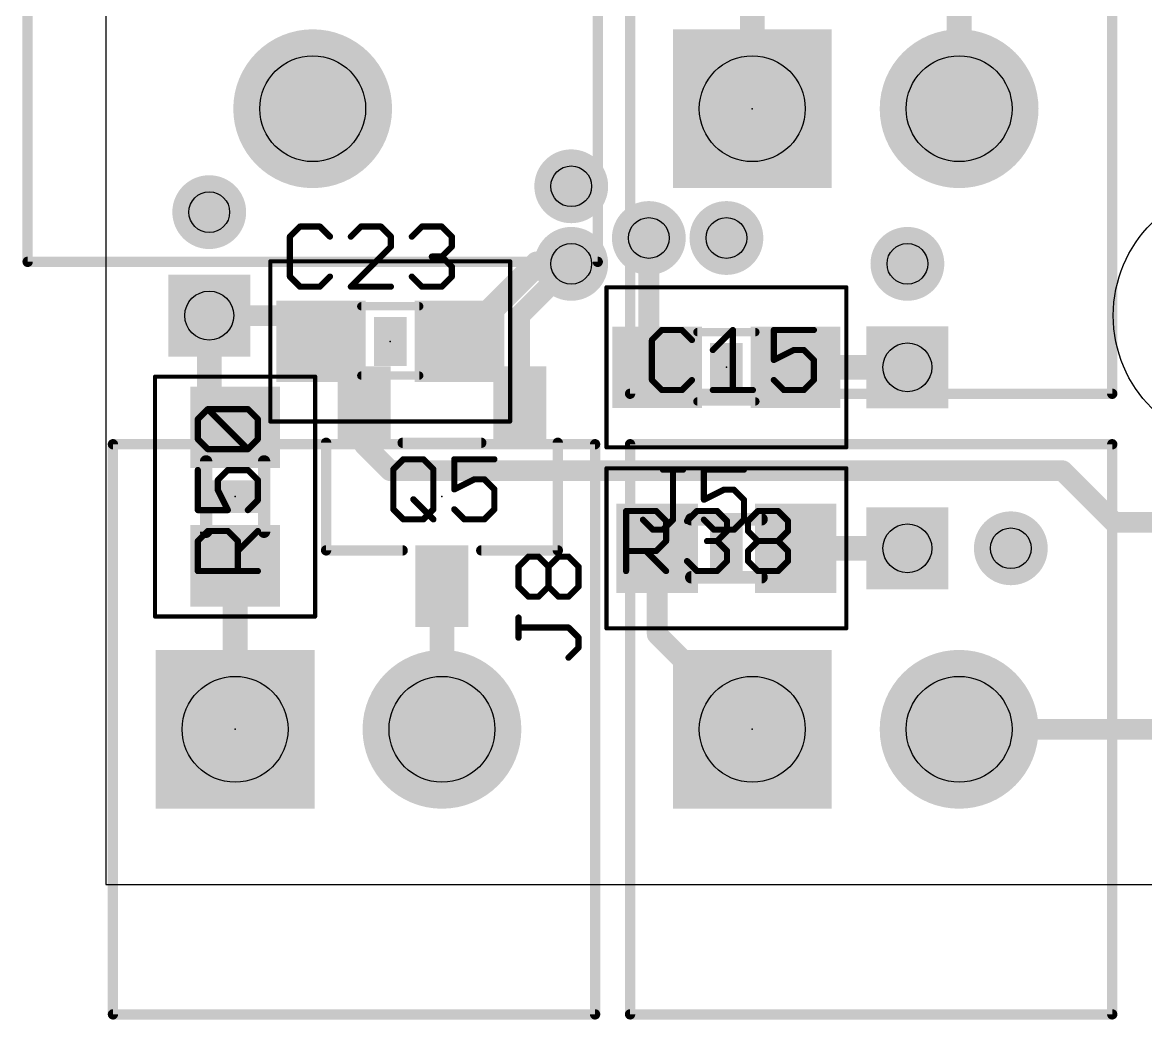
# Model space of a CAD drawing. Extents: x -0.04 to 2.7, y -0.07 to 2.5.
# Drawn here: x -0.04 to 0.503, y -0.065 to 0.417 of the extents above; entities that cross this region are included whole.
import ezdxf

# ---------------------------------------------------------------- set-up
doc = ezdxf.new("R2010")
doc.units = 0
for name, color, linetype in [('1', 22, 'CONTINUOUS'), ('16', 175, 'CONTINUOUS'), ('17', 82, 'CONTINUOUS'), ('18', 82, 'CONTINUOUS'), ('20', 7, 'CONTINUOUS'), ('21', 253, 'CONTINUOUS'), ('22', 253, 'CONTINUOUS'), ('23', 7, 'CONTINUOUS'), ('24', 7, 'CONTINUOUS'), ('25', 253, 'CONTINUOUS'), ('31', 253, 'CONTINUOUS'), ('32', 253, 'CONTINUOUS'), ('35', 253, 'CONTINUOUS'), ('36', 253, 'CONTINUOUS'), ('39', 22, 'CONTINUOUS'), ('40', 175, 'CONTINUOUS'), ('44', 253, 'CONTINUOUS'), ('51', 253, 'CONTINUOUS'), ('52', 253, 'CONTINUOUS')]:
    doc.layers.add(name, color=color, linetype=linetype)

# ---------------------------------------------------------------- blocks, each defined once
blk = doc.blocks.new('RECT')
blk.add_solid([(-0.5, -0.5), (0.5, -0.5), (-0.5, 0.5), (0.5, 0.5)])
blk = doc.blocks.new('ROUNDP')
at = {"const_width": 0.5}
blk.add_lwpolyline([(0, -0.25, 1), (0, 0.25, 1), (0, -0.25)], format="xyb", dxfattribs=at)
blk = doc.blocks.new('SQUAREP')
blk.add_solid([(-0.5, -0.5), (0.5, -0.5), (-0.5, 0.5), (0.5, 0.5)])
blk = doc.blocks.new('ROUNDV')
at = {"const_width": 0.5}
blk.add_lwpolyline([(0, -0.25, 1), (0, 0.25, 1), (0, -0.25)], format="xyb", dxfattribs=at)
blk = doc.blocks.new('SQUAREV')
blk.add_solid([(-0.5, -0.5), (0.5, -0.5), (-0.5, 0.5), (0.5, 0.5)])

msp = doc.modelspace()

# ---------------------------------------------------------------- linework, layer by layer
at = {"layer": '1'}
for points, const_width in [([(0.170965, 0.2625), (0.208465, 0.3)], 0.012), ([(0.208465, 0.3), (0.225, 0.3)], 0.012), ([(0.091535, 0.275), (0.05, 0.275)], 0.01), ([(0.104035, 0.2625), (0.091535, 0.275)], 0.012)]:
    msp.add_lwpolyline(points, dxfattribs=dict(at, const_width=const_width))
for points, const_width in [([(0.208465, 0.303, 1), (0.208465, 0.297)], 0.006), ([(0.210586, 0.297879, 1), (0.206343, 0.302121)], 0.006), ([(0.225, 0.297, 1), (0.225, 0.303)], 0.006), ([(0.05, 0.2775, 1), (0.05, 0.2725)], 0.005), ([(0.093657, 0.277121, 1), (0.089414, 0.272879)], 0.006), ([(0.091535, 0.2725, 1), (0.091535, 0.2775)], 0.005), ([(0.101914, 0.260379, 1), (0.106157, 0.264621)], 0.006), ([(0.168843, 0.264621, 1), (0.173086, 0.260379)], 0.006)]:
    msp.add_lwpolyline(points, format="xyb", dxfattribs=dict(at, const_width=const_width))
at = {"layer": '16'}
for points, const_width in [([(0.3125, 0.458465), (0.3125, 0.375)], 0.012), ([(0.4125, 0.375), (0.4125, 0.4375)], 0.012), ([(0.2625, 0.254035), (0.2625, 0.3125)], 0.01), ([(0.2, 0.275), (0.225, 0.3)], 0.01), ([(0.05, 0.233465), (0.05, 0.275)], 0.012), ([(0.2, 0.230906), (0.2, 0.275)], 0.01), ([(0.266535, 0.25), (0.2625, 0.254035)], 0.01), ([(0.3875, 0.25), (0.333465, 0.25)], 0.012), ([(0.124902, 0.230807), (0.125, 0.243406)], 0.012), ([(0.125, 0.243406), (0.125, 0.2125)], 0.01), ([(0.0625, 0.220965), (0.05, 0.233465)], 0.012), ([(0.200098, 0.230807), (0.2, 0.230906)], 0.01), ([(0.125, 0.2125), (0.1375, 0.2)], 0.01), ([(0.1375, 0.2), (0.4625, 0.2)], 0.01), ([(0.4625, 0.2), (0.4875, 0.175)], 0.01), ([(0.4875, 0.175), (0.6125, 0.175)], 0.01), ([(0.333465, 0.1625), (0.3875, 0.1625)], 0.012), ([(0.266535, 0.120965), (0.266535, 0.1625)], 0.01), ([(0.0625, 0.154035), (0.0625, 0.075)], 0.012), ([(0.1625, 0.144193), (0.1625, 0.075)], 0.012), ([(0.3125, 0.075), (0.266535, 0.120965)], 0.01), ([(0.5375, 0.075), (0.4125, 0.075)], 0.01)]:
    msp.add_lwpolyline(points, dxfattribs=dict(at, const_width=const_width))
for points, const_width in [([(0.3095, 0.375, 1), (0.3155, 0.375)], 0.006), ([(0.4095, 0.375, 1), (0.4155, 0.375)], 0.006), ([(0.265, 0.3125, 1), (0.26, 0.3125)], 0.005), ([(0.226768, 0.298232, 1), (0.223232, 0.301768)], 0.005), ([(0.053, 0.275, 1), (0.047, 0.275)], 0.006), ([(0.2025, 0.275, 1), (0.1975, 0.275)], 0.005), ([(0.198232, 0.276768, 1), (0.201768, 0.273232)], 0.005), ([(0.264268, 0.255803, 1), (0.260732, 0.252268)], 0.005), ([(0.26, 0.254035, 1), (0.265, 0.254035)], 0.005), ([(0.333465, 0.253, 1), (0.333465, 0.247)], 0.006), ([(0.3875, 0.247, 1), (0.3875, 0.253)], 0.006), ([(0.264768, 0.248232, 1), (0.268303, 0.251768)], 0.005), ([(0.128, 0.243382, 1), (0.122, 0.243429)], 0.006), ([(0.1275, 0.243406, 1), (0.1225, 0.243406)], 0.005), ([(0.052121, 0.235586, 1), (0.047879, 0.231343)], 0.006), ([(0.047, 0.233465, 1), (0.053, 0.233465)], 0.006), ([(0.121902, 0.230831, 1), (0.127901, 0.230784)], 0.006), ([(0.201768, 0.232673, 1), (0.198232, 0.229138)], 0.005), ([(0.198331, 0.229039, 1), (0.201866, 0.232575)], 0.005), ([(0.1975, 0.230906, 1), (0.2025, 0.230906)], 0.005), ([(0.060379, 0.218843, 1), (0.064621, 0.223086)], 0.006), ([(0.126768, 0.214268, 1), (0.123232, 0.210732)], 0.005), ([(0.1225, 0.2125, 1), (0.1275, 0.2125)], 0.005), ([(0.1375, 0.2025, 1), (0.1375, 0.1975)], 0.005), ([(0.135732, 0.198232, 1), (0.139268, 0.201768)], 0.005), ([(0.464268, 0.201768, 1), (0.460732, 0.198232)], 0.005), ([(0.4625, 0.1975, 1), (0.4625, 0.2025)], 0.005), ([(0.4875, 0.1775, 1), (0.4875, 0.1725)], 0.005), ([(0.485732, 0.173232, 1), (0.489268, 0.176768)], 0.005), ([(0.333465, 0.1655, 1), (0.333465, 0.1595)], 0.006), ([(0.3875, 0.1595, 1), (0.3875, 0.1655)], 0.006), ([(0.269035, 0.1625, 1), (0.264035, 0.1625)], 0.005), ([(0.0655, 0.154035, 1), (0.0595, 0.154035)], 0.006), ([(0.1655, 0.144193, 1), (0.1595, 0.144193)], 0.006), ([(0.268303, 0.122732, 1), (0.264768, 0.119197)], 0.005), ([(0.264035, 0.120965, 1), (0.269035, 0.120965)], 0.005), ([(0.0595, 0.075, 1), (0.0655, 0.075)], 0.006), ([(0.1595, 0.075, 1), (0.1655, 0.075)], 0.006), ([(0.310732, 0.073232, 1), (0.314268, 0.076768)], 0.005), ([(0.4125, 0.0775, 1), (0.4125, 0.0725)], 0.005)]:
    msp.add_lwpolyline(points, format="xyb", dxfattribs=dict(at, const_width=const_width))
at = {"layer": '20'}
for p, q in [((0, 2.5), (0, 0)), ((0, 0), (2.7, 0))]:
    msp.add_line(p, q, dxfattribs=at)
msp.add_circle((0.55, 0.275), 0.062992, dxfattribs=at)
at = {"layer": '21', "const_width": 0.005}
for points in [[(-0.037795, 0.300984), (-0.037795, 0.934055)], [(0.237795, 0.934055), (0.237795, 0.300984)], [(0.253445, 0.237205), (0.253445, 0.512795)], [(0.486516, 0.512795), (0.486516, 0.237205)], [(0.237795, 0.300984), (-0.037795, 0.300984)], [(0.486516, 0.237205), (0.253445, 0.237205)], [(0.003445, 0.212795), (0.236516, 0.212795)], [(0.003445, -0.062795), (0.003445, 0.212795)], [(0.236516, 0.212795), (0.236516, -0.062795)], [(0.253445, 0.212795), (0.486516, 0.212795)], [(0.253445, -0.062795), (0.253445, 0.212795)], [(0.486516, 0.212795), (0.486516, -0.062795)], [(0.236516, -0.062795), (0.003445, -0.062795)], [(0.486516, -0.062795), (0.253445, -0.062795)]]:
    msp.add_lwpolyline(points, dxfattribs=at)
at = {"layer": '21', "const_width": 0.0025}
for points in [[(-0.037795, 0.302234, 1), (-0.037795, 0.299734)], [(-0.039045, 0.300984, 1), (-0.036545, 0.300984)], [(0.236545, 0.300984, 1), (0.239045, 0.300984)], [(0.237795, 0.299734, 1), (0.237795, 0.302234)], [(0.253445, 0.238455, 1), (0.253445, 0.235955)], [(0.486516, 0.235955, 1), (0.486516, 0.238455)], [(0.252195, 0.237205, 1), (0.254695, 0.237205)], [(0.485266, 0.237205, 1), (0.487766, 0.237205)], [(0.003445, 0.214045, 1), (0.003445, 0.211545)], [(0.004695, 0.212795, 1), (0.002195, 0.212795)], [(0.237766, 0.212795, 1), (0.235266, 0.212795)], [(0.236516, 0.211545, 1), (0.236516, 0.214045)], [(0.253445, 0.214045, 1), (0.253445, 0.211545)], [(0.254695, 0.212795, 1), (0.252195, 0.212795)], [(0.487766, 0.212795, 1), (0.485266, 0.212795)], [(0.486516, 0.211545, 1), (0.486516, 0.214045)], [(0.003445, -0.061545, 1), (0.003445, -0.064045)], [(0.002195, -0.062795, 1), (0.004695, -0.062795)], [(0.235266, -0.062795, 1), (0.237766, -0.062795)], [(0.236516, -0.064045, 1), (0.236516, -0.061545)], [(0.253445, -0.061545, 1), (0.253445, -0.064045)], [(0.252195, -0.062795, 1), (0.254695, -0.062795)], [(0.485266, -0.062795, 1), (0.487766, -0.062795)], [(0.486516, -0.064045, 1), (0.486516, -0.061545)]]:
    msp.add_lwpolyline(points, format="xyb", dxfattribs=at)
at = {"layer": '22', "const_width": 0.005}
for points in [[(0.1065, 0.1615), (0.1065, 0.2135)], [(0.1815, 0.2135), (0.1435, 0.2135)], [(0.2185, 0.1615), (0.2185, 0.2135)], [(0.1435, 0.1615), (0.1065, 0.1615)], [(0.1815, 0.1615), (0.2185, 0.1615)]]:
    msp.add_lwpolyline(points, dxfattribs=at)
at = {"layer": '22', "const_width": 0.0025}
for points in [[(0.10775, 0.2135, 1), (0.10525, 0.2135)], [(0.1435, 0.21475, 1), (0.1435, 0.21225)], [(0.1815, 0.21225, 1), (0.1815, 0.21475)], [(0.21975, 0.2135, 1), (0.21725, 0.2135)], [(0.1065, 0.16275, 1), (0.1065, 0.16025)], [(0.1435, 0.16025, 1), (0.1435, 0.16275)], [(0.1815, 0.16275, 1), (0.1815, 0.16025)], [(0.2185, 0.16025, 1), (0.2185, 0.16275)], [(0.10525, 0.1615, 1), (0.10775, 0.1615)], [(0.21725, 0.1615, 1), (0.21975, 0.1615)]]:
    msp.add_lwpolyline(points, format="xyb", dxfattribs=at)
at = {"layer": '23'}
for p in [(0.3125, 0.375), (0.1375, 0.2625), (0.0625, 0.075), (0.3125, 0.075)]:
    msp.add_point(p, dxfattribs=at)
at = {"layer": '24'}
for p in [(0.3, 0.25), (0.0625, 0.1875), (0.1625, 0.1875), (0.3, 0.1625)]:
    msp.add_point(p, dxfattribs=at)
at = {"layer": '25', "const_width": 0.003}
for points in [[(0.093837, 0.318025), (0.089, 0.313187)], [(0.103512, 0.318025), (0.093837, 0.318025)], [(0.10835, 0.313187), (0.103512, 0.318025)], [(0.123303, 0.318025), (0.118465, 0.313187)], [(0.132977, 0.318025), (0.123303, 0.318025)], [(0.137815, 0.313187), (0.132977, 0.318025)], [(0.14793, 0.313187), (0.152768, 0.318025)], [(0.152768, 0.318025), (0.162443, 0.318025)], [(0.162443, 0.318025), (0.16728, 0.313187)], [(0.089, 0.313187), (0.089, 0.293837)], [(0.118465, 0.289), (0.137815, 0.30835)], [(0.137815, 0.30835), (0.137815, 0.313187)], [(0.16728, 0.30835), (0.162443, 0.303512)], [(0.16728, 0.313187), (0.16728, 0.30835)], [(0.162443, 0.303512), (0.157605, 0.303512)], [(0.162443, 0.303512), (0.16728, 0.298675)], [(0.16728, 0.298675), (0.16728, 0.293837)], [(0.089, 0.293837), (0.093837, 0.289)], [(0.103512, 0.289), (0.10835, 0.293837)], [(0.152768, 0.289), (0.14793, 0.293837)], [(0.16728, 0.293837), (0.162443, 0.289)], [(0.093837, 0.289), (0.103512, 0.289)], [(0.137815, 0.289), (0.118465, 0.289)], [(0.162443, 0.289), (0.152768, 0.289)], [(0.268837, 0.268025), (0.264, 0.263187)], [(0.278512, 0.268025), (0.268837, 0.268025)], [(0.28335, 0.263187), (0.278512, 0.268025)], [(0.293465, 0.25835), (0.30314, 0.268025)], [(0.30314, 0.268025), (0.30314, 0.239)], [(0.34228, 0.268025), (0.32293, 0.268025)], [(0.32293, 0.268025), (0.32293, 0.253512)], [(0.264, 0.263187), (0.264, 0.243837)], [(0.32293, 0.253512), (0.332605, 0.25835)], [(0.332605, 0.25835), (0.337443, 0.25835)], [(0.337443, 0.25835), (0.34228, 0.253512)], [(0.34228, 0.253512), (0.34228, 0.243837)], [(0.264, 0.243837), (0.268837, 0.239)], [(0.278512, 0.239), (0.28335, 0.243837)], [(0.327768, 0.239), (0.32293, 0.243837)], [(0.34228, 0.243837), (0.337443, 0.239)], [(0.268837, 0.239), (0.278512, 0.239)], [(0.293465, 0.239), (0.312815, 0.239)], [(0.337443, 0.239), (0.327768, 0.239)], [(0.044475, 0.224943), (0.049313, 0.22978)], [(0.049313, 0.22978), (0.068663, 0.22978)], [(0.068663, 0.21043), (0.049313, 0.22978)], [(0.068663, 0.22978), (0.0735, 0.224943)], [(0.044475, 0.215268), (0.044475, 0.224943)], [(0.0735, 0.224943), (0.0735, 0.215268)], [(0.049313, 0.21043), (0.044475, 0.215268)], [(0.068663, 0.21043), (0.049313, 0.21043)], [(0.0735, 0.215268), (0.068663, 0.21043)], [(0.139, 0.200687), (0.143837, 0.205525)], [(0.143837, 0.205525), (0.153512, 0.205525)], [(0.153512, 0.205525), (0.15835, 0.200687)], [(0.187815, 0.205525), (0.168465, 0.205525)], [(0.168465, 0.205525), (0.168465, 0.191012)], [(0.044475, 0.200315), (0.044475, 0.180965)], [(0.05415, 0.195477), (0.058988, 0.200315)], [(0.058988, 0.200315), (0.068663, 0.200315)], [(0.068663, 0.200315), (0.0735, 0.195477)], [(0.139, 0.181337), (0.139, 0.200687)], [(0.15835, 0.200687), (0.15835, 0.181337)], [(0.269344, 0.200505), (0.279019, 0.200505)], [(0.274182, 0.176318), (0.274182, 0.200505)], [(0.308484, 0.200505), (0.289134, 0.200505)], [(0.289134, 0.200505), (0.289134, 0.185993)], [(0.05415, 0.19064), (0.05415, 0.195477)], [(0.0735, 0.195477), (0.0735, 0.185803)], [(0.168465, 0.191012), (0.17814, 0.19585)], [(0.17814, 0.19585), (0.182977, 0.19585)], [(0.182977, 0.19585), (0.187815, 0.191012)], [(0.058988, 0.180965), (0.05415, 0.19064)], [(0.187815, 0.191012), (0.187815, 0.181337)], [(0.289134, 0.185993), (0.298809, 0.19083)], [(0.298809, 0.19083), (0.303647, 0.19083)], [(0.303647, 0.19083), (0.308484, 0.185993)], [(0.0735, 0.185803), (0.068663, 0.180965)], [(0.148675, 0.186175), (0.15835, 0.1765)], [(0.308484, 0.185993), (0.308484, 0.176318)], [(0.044475, 0.180965), (0.058988, 0.180965)], [(0.143837, 0.1765), (0.139, 0.181337)], [(0.15835, 0.181337), (0.153512, 0.1765)], [(0.173303, 0.1765), (0.168465, 0.181337)], [(0.187815, 0.181337), (0.182977, 0.1765)], [(0.2515, 0.1515), (0.2515, 0.180525)], [(0.2515, 0.180525), (0.266012, 0.180525)], [(0.266012, 0.180525), (0.27085, 0.175687)], [(0.280965, 0.175687), (0.285803, 0.180525)], [(0.285803, 0.180525), (0.295477, 0.180525)], [(0.295477, 0.180525), (0.300315, 0.175687)], [(0.31043, 0.175687), (0.315268, 0.180525)], [(0.315268, 0.180525), (0.324943, 0.180525)], [(0.324943, 0.180525), (0.32978, 0.175687)], [(0.153512, 0.1765), (0.143837, 0.1765)], [(0.182977, 0.1765), (0.173303, 0.1765)], [(0.259669, 0.176318), (0.264507, 0.17148)], [(0.269344, 0.17148), (0.274182, 0.176318)], [(0.27085, 0.175687), (0.27085, 0.166012)], [(0.293972, 0.17148), (0.289134, 0.176318)], [(0.300315, 0.175687), (0.300315, 0.17085)], [(0.308484, 0.176318), (0.303647, 0.17148)], [(0.31043, 0.17085), (0.31043, 0.175687)], [(0.32978, 0.175687), (0.32978, 0.17085)], [(0.044475, 0.166012), (0.049313, 0.17085)], [(0.049313, 0.17085), (0.058988, 0.17085)], [(0.058988, 0.17085), (0.063825, 0.166012)], [(0.063825, 0.161175), (0.0735, 0.17085)], [(0.264507, 0.17148), (0.269344, 0.17148)], [(0.303647, 0.17148), (0.293972, 0.17148)], [(0.300315, 0.17085), (0.295477, 0.166012)], [(0.315268, 0.166012), (0.31043, 0.17085)], [(0.32978, 0.17085), (0.324943, 0.166012)], [(0.044475, 0.1515), (0.044475, 0.166012)], [(0.063825, 0.166012), (0.063825, 0.1515)], [(0.27085, 0.166012), (0.266012, 0.161175)], [(0.295477, 0.166012), (0.29064, 0.166012)], [(0.295477, 0.166012), (0.300315, 0.161175)], [(0.31043, 0.161175), (0.315268, 0.166012)], [(0.315268, 0.166012), (0.324943, 0.166012)], [(0.324943, 0.166012), (0.32978, 0.161175)], [(0.199495, 0.153647), (0.204332, 0.158484)], [(0.204332, 0.158484), (0.20917, 0.158484)], [(0.20917, 0.158484), (0.214007, 0.153647)], [(0.214007, 0.153647), (0.218845, 0.158484)], [(0.218845, 0.158484), (0.223682, 0.158484)], [(0.223682, 0.158484), (0.22852, 0.153647)], [(0.266012, 0.161175), (0.2515, 0.161175)], [(0.261175, 0.161175), (0.27085, 0.1515)], [(0.285803, 0.1515), (0.280965, 0.156337)], [(0.300315, 0.156337), (0.295477, 0.1515)], [(0.300315, 0.161175), (0.300315, 0.156337)], [(0.31043, 0.156337), (0.31043, 0.161175)], [(0.315268, 0.1515), (0.31043, 0.156337)], [(0.32978, 0.156337), (0.324943, 0.1515)], [(0.32978, 0.161175), (0.32978, 0.156337)], [(0.0735, 0.1515), (0.044475, 0.1515)], [(0.199495, 0.143972), (0.199495, 0.153647)], [(0.214007, 0.143972), (0.214007, 0.153647)], [(0.22852, 0.153647), (0.22852, 0.143972)], [(0.295477, 0.1515), (0.285803, 0.1515)], [(0.324943, 0.1515), (0.315268, 0.1515)], [(0.204332, 0.139134), (0.199495, 0.143972)], [(0.214007, 0.143972), (0.20917, 0.139134)], [(0.218845, 0.139134), (0.214007, 0.143972)], [(0.22852, 0.143972), (0.223682, 0.139134)], [(0.20917, 0.139134), (0.204332, 0.139134)], [(0.223682, 0.139134), (0.218845, 0.139134)], [(0.199495, 0.119344), (0.199495, 0.129019)], [(0.223682, 0.124182), (0.199495, 0.124182)], [(0.22852, 0.119344), (0.223682, 0.124182)], [(0.22852, 0.114507), (0.22852, 0.119344)], [(0.223682, 0.109669), (0.22852, 0.114507)]]:
    msp.add_lwpolyline(points, dxfattribs=at)
at = {"layer": '25', "const_width": 0.0015}
for points in [[(0.093837, 0.318775, 1), (0.093837, 0.317275)], [(0.094368, 0.317494, 1), (0.093307, 0.318555)], [(0.104043, 0.318555, 1), (0.102982, 0.317494)], [(0.103512, 0.317275, 1), (0.103512, 0.318775)], [(0.123303, 0.318775, 1), (0.123303, 0.317275)], [(0.123833, 0.317494, 1), (0.122772, 0.318555)], [(0.133508, 0.318555, 1), (0.132447, 0.317494)], [(0.132977, 0.317275, 1), (0.132977, 0.318775)], [(0.152768, 0.318775, 1), (0.152768, 0.317275)], [(0.153298, 0.317494, 1), (0.152237, 0.318555)], [(0.162973, 0.318555, 1), (0.161912, 0.317494)], [(0.162443, 0.317275, 1), (0.162443, 0.318775)], [(0.08975, 0.313187, 1), (0.08825, 0.313187)], [(0.08847, 0.313718, 1), (0.08953, 0.312657)], [(0.107819, 0.312657, 1), (0.10888, 0.313718)], [(0.117935, 0.313718, 1), (0.118996, 0.312657)], [(0.138565, 0.313187, 1), (0.137065, 0.313187)], [(0.137285, 0.312657, 1), (0.138345, 0.313718)], [(0.138345, 0.307819, 1), (0.137285, 0.30888)], [(0.1474, 0.313718, 1), (0.148461, 0.312657)], [(0.16803, 0.313187, 1), (0.16653, 0.313187)], [(0.16675, 0.312657, 1), (0.16781, 0.313718)], [(0.16781, 0.307819, 1), (0.16675, 0.30888)], [(0.137065, 0.30835, 1), (0.138565, 0.30835)], [(0.157605, 0.304262, 1), (0.157605, 0.302762)], [(0.162973, 0.304043, 1), (0.161912, 0.302982)], [(0.161912, 0.304043, 1), (0.162973, 0.302982)], [(0.162443, 0.302762, 1), (0.162443, 0.304262)], [(0.16653, 0.30835, 1), (0.16803, 0.30835)], [(0.16803, 0.298675, 1), (0.16653, 0.298675)], [(0.16675, 0.298144, 1), (0.16781, 0.299205)], [(0.08953, 0.294368, 1), (0.08847, 0.293307)], [(0.08825, 0.293837, 1), (0.08975, 0.293837)], [(0.10888, 0.293307, 1), (0.107819, 0.294368)], [(0.148461, 0.294368, 1), (0.1474, 0.293307)], [(0.16653, 0.293837, 1), (0.16803, 0.293837)], [(0.16781, 0.293307, 1), (0.16675, 0.294368)], [(0.093837, 0.28975, 1), (0.093837, 0.28825)], [(0.093307, 0.28847, 1), (0.094368, 0.28953)], [(0.102982, 0.28953, 1), (0.104043, 0.28847)], [(0.103512, 0.28825, 1), (0.103512, 0.28975)], [(0.118465, 0.28975, 1), (0.118465, 0.28825)], [(0.117935, 0.28953, 1), (0.118996, 0.28847)], [(0.137815, 0.28825, 1), (0.137815, 0.28975)], [(0.152768, 0.28975, 1), (0.152768, 0.28825)], [(0.152237, 0.28847, 1), (0.153298, 0.28953)], [(0.161912, 0.28953, 1), (0.162973, 0.28847)], [(0.162443, 0.28825, 1), (0.162443, 0.28975)], [(0.268837, 0.268775, 1), (0.268837, 0.267275)], [(0.269368, 0.267494, 1), (0.268307, 0.268555)], [(0.279043, 0.268555, 1), (0.277982, 0.267494)], [(0.278512, 0.267275, 1), (0.278512, 0.268775)], [(0.30389, 0.268025, 1), (0.30239, 0.268025)], [(0.30367, 0.267494, 1), (0.30261, 0.268555)], [(0.32293, 0.268775, 1), (0.32293, 0.267275)], [(0.32368, 0.268025, 1), (0.32218, 0.268025)], [(0.34228, 0.267275, 1), (0.34228, 0.268775)], [(0.26475, 0.263187, 1), (0.26325, 0.263187)], [(0.26347, 0.263718, 1), (0.26453, 0.262657)], [(0.282819, 0.262657, 1), (0.28388, 0.263718)], [(0.292935, 0.25888, 1), (0.293996, 0.257819)], [(0.332605, 0.2591, 1), (0.332605, 0.2576)], [(0.332941, 0.257679, 1), (0.33227, 0.259021)], [(0.337973, 0.25888, 1), (0.336912, 0.257819)], [(0.337443, 0.2576, 1), (0.337443, 0.2591)], [(0.322595, 0.254183, 1), (0.323266, 0.252841)], [(0.32218, 0.253512, 1), (0.32368, 0.253512)], [(0.34303, 0.253512, 1), (0.34153, 0.253512)], [(0.34175, 0.252982, 1), (0.34281, 0.254043)], [(0.26453, 0.244368, 1), (0.26347, 0.243307)], [(0.26325, 0.243837, 1), (0.26475, 0.243837)], [(0.28388, 0.243307, 1), (0.282819, 0.244368)], [(0.323461, 0.244368, 1), (0.3224, 0.243307)], [(0.34153, 0.243837, 1), (0.34303, 0.243837)], [(0.34281, 0.243307, 1), (0.34175, 0.244368)], [(0.268837, 0.23975, 1), (0.268837, 0.23825)], [(0.268307, 0.23847, 1), (0.269368, 0.23953)], [(0.277982, 0.23953, 1), (0.279043, 0.23847)], [(0.278512, 0.23825, 1), (0.278512, 0.23975)], [(0.293465, 0.23975, 1), (0.293465, 0.23825)], [(0.30239, 0.239, 1), (0.30389, 0.239)], [(0.312815, 0.23825, 1), (0.312815, 0.23975)], [(0.327768, 0.23975, 1), (0.327768, 0.23825)], [(0.327237, 0.23847, 1), (0.328298, 0.23953)], [(0.336912, 0.23953, 1), (0.337973, 0.23847)], [(0.337443, 0.23825, 1), (0.337443, 0.23975)], [(0.049313, 0.23053, 1), (0.049313, 0.22903)], [(0.049843, 0.23031, 1), (0.048782, 0.22925)], [(0.049843, 0.22925, 1), (0.048782, 0.23031)], [(0.069193, 0.23031, 1), (0.068132, 0.22925)], [(0.068663, 0.22903, 1), (0.068663, 0.23053)], [(0.045225, 0.224943, 1), (0.043725, 0.224943)], [(0.043945, 0.225473, 1), (0.045006, 0.224412)], [(0.07425, 0.224943, 1), (0.07275, 0.224943)], [(0.07297, 0.224412, 1), (0.07403, 0.225473)], [(0.045006, 0.215798, 1), (0.043945, 0.214737)], [(0.043725, 0.215268, 1), (0.045225, 0.215268)], [(0.049313, 0.21118, 1), (0.049313, 0.20968)], [(0.068663, 0.20968, 1), (0.068663, 0.21118)], [(0.07275, 0.215268, 1), (0.07425, 0.215268)], [(0.07403, 0.214737, 1), (0.07297, 0.215798)], [(0.048782, 0.2099, 1), (0.049843, 0.210961)], [(0.068132, 0.210961, 1), (0.069193, 0.2099)], [(0.068132, 0.2099, 1), (0.069193, 0.210961)], [(0.143837, 0.206275, 1), (0.143837, 0.204775)], [(0.144368, 0.204994, 1), (0.143307, 0.206055)], [(0.154043, 0.206055, 1), (0.152982, 0.204994)], [(0.153512, 0.204775, 1), (0.153512, 0.206275)], [(0.168465, 0.206275, 1), (0.168465, 0.204775)], [(0.169215, 0.205525, 1), (0.167715, 0.205525)], [(0.187815, 0.204775, 1), (0.187815, 0.206275)], [(0.045225, 0.200315, 1), (0.043725, 0.200315)], [(0.058988, 0.201065, 1), (0.058988, 0.199565)], [(0.059518, 0.199785, 1), (0.058457, 0.200845)], [(0.069193, 0.200845, 1), (0.068132, 0.199785)], [(0.068663, 0.199565, 1), (0.068663, 0.201065)], [(0.13975, 0.200687, 1), (0.13825, 0.200687)], [(0.13847, 0.201218, 1), (0.13953, 0.200157)], [(0.1591, 0.200687, 1), (0.1576, 0.200687)], [(0.157819, 0.200157, 1), (0.15888, 0.201218)], [(0.269344, 0.201255, 1), (0.269344, 0.199755)], [(0.274932, 0.200505, 1), (0.273432, 0.200505)], [(0.279019, 0.199755, 1), (0.279019, 0.201255)], [(0.289134, 0.201255, 1), (0.289134, 0.199755)], [(0.289884, 0.200505, 1), (0.288384, 0.200505)], [(0.308484, 0.199755, 1), (0.308484, 0.201255)], [(0.0549, 0.195477, 1), (0.0534, 0.195477)], [(0.05362, 0.196008, 1), (0.054681, 0.194947)], [(0.07425, 0.195477, 1), (0.07275, 0.195477)], [(0.07297, 0.194947, 1), (0.07403, 0.196008)], [(0.17814, 0.1966, 1), (0.17814, 0.1951)], [(0.178475, 0.195179, 1), (0.177805, 0.196521)], [(0.183508, 0.19638, 1), (0.182447, 0.195319)], [(0.182977, 0.1951, 1), (0.182977, 0.1966)], [(0.054821, 0.190975, 1), (0.053479, 0.190305)], [(0.0534, 0.19064, 1), (0.0549, 0.19064)], [(0.16813, 0.191683, 1), (0.168801, 0.190341)], [(0.167715, 0.191012, 1), (0.169215, 0.191012)], [(0.188565, 0.191012, 1), (0.187065, 0.191012)], [(0.187285, 0.190482, 1), (0.188345, 0.191543)], [(0.298809, 0.19158, 1), (0.298809, 0.19008)], [(0.299145, 0.190159, 1), (0.298474, 0.191501)], [(0.304177, 0.19136, 1), (0.303116, 0.1903)], [(0.303647, 0.19008, 1), (0.303647, 0.19158)], [(0.07275, 0.185803, 1), (0.07425, 0.185803)], [(0.07403, 0.185272, 1), (0.07297, 0.186333)], [(0.149205, 0.186705, 1), (0.148145, 0.185644)], [(0.288384, 0.185993, 1), (0.289884, 0.185993)], [(0.288799, 0.186663, 1), (0.28947, 0.185322)], [(0.309234, 0.185993, 1), (0.307734, 0.185993)], [(0.307954, 0.185462, 1), (0.309015, 0.186523)], [(0.044475, 0.181715, 1), (0.044475, 0.180215)], [(0.043725, 0.180965, 1), (0.045225, 0.180965)], [(0.058317, 0.18063, 1), (0.059659, 0.181301)], [(0.058988, 0.180215, 1), (0.058988, 0.181715)], [(0.068132, 0.181496, 1), (0.069193, 0.180435)], [(0.13953, 0.181868, 1), (0.13847, 0.180807)], [(0.13825, 0.181337, 1), (0.13975, 0.181337)], [(0.1576, 0.181337, 1), (0.1591, 0.181337)], [(0.15888, 0.180807, 1), (0.157819, 0.181868)], [(0.168996, 0.181868, 1), (0.167935, 0.180807)], [(0.187065, 0.181337, 1), (0.188565, 0.181337)], [(0.188345, 0.180807, 1), (0.187285, 0.181868)], [(0.25225, 0.180525, 1), (0.25075, 0.180525)], [(0.2515, 0.181275, 1), (0.2515, 0.179775)], [(0.266543, 0.181055, 1), (0.265482, 0.179994)], [(0.266012, 0.179775, 1), (0.266012, 0.181275)], [(0.285803, 0.181275, 1), (0.285803, 0.179775)], [(0.286333, 0.179994, 1), (0.285272, 0.181055)], [(0.296008, 0.181055, 1), (0.294947, 0.179994)], [(0.295477, 0.179775, 1), (0.295477, 0.181275)], [(0.315268, 0.181275, 1), (0.315268, 0.179775)], [(0.315798, 0.179994, 1), (0.314737, 0.181055)], [(0.325473, 0.181055, 1), (0.324412, 0.179994)], [(0.324943, 0.179775, 1), (0.324943, 0.181275)], [(0.143837, 0.17725, 1), (0.143837, 0.17575)], [(0.143307, 0.17597, 1), (0.144368, 0.17703)], [(0.152982, 0.17703, 1), (0.154043, 0.17597)], [(0.153512, 0.17575, 1), (0.153512, 0.17725)], [(0.157819, 0.17597, 1), (0.15888, 0.17703)], [(0.173303, 0.17725, 1), (0.173303, 0.17575)], [(0.172772, 0.17597, 1), (0.173833, 0.17703)], [(0.182447, 0.17703, 1), (0.183508, 0.17597)], [(0.182977, 0.17575, 1), (0.182977, 0.17725)], [(0.2602, 0.176848, 1), (0.259139, 0.175787)], [(0.2716, 0.175687, 1), (0.2701, 0.175687)], [(0.270319, 0.175157, 1), (0.27138, 0.176218)], [(0.273432, 0.176318, 1), (0.274932, 0.176318)], [(0.274712, 0.175787, 1), (0.273651, 0.176848)], [(0.280435, 0.176218, 1), (0.281496, 0.175157)], [(0.289665, 0.176848, 1), (0.288604, 0.175787)], [(0.301065, 0.175687, 1), (0.299565, 0.175687)], [(0.299785, 0.175157, 1), (0.300845, 0.176218)], [(0.307734, 0.176318, 1), (0.309234, 0.176318)], [(0.309015, 0.175787, 1), (0.307954, 0.176848)], [(0.31118, 0.175687, 1), (0.30968, 0.175687)], [(0.3099, 0.176218, 1), (0.310961, 0.175157)], [(0.33053, 0.175687, 1), (0.32903, 0.175687)], [(0.32925, 0.175157, 1), (0.33031, 0.176218)], [(0.049313, 0.1716, 1), (0.049313, 0.1701)], [(0.049843, 0.170319, 1), (0.048782, 0.17138)], [(0.059518, 0.17138, 1), (0.058457, 0.170319)], [(0.058988, 0.1701, 1), (0.058988, 0.1716)], [(0.07403, 0.170319, 1), (0.07297, 0.17138)], [(0.264507, 0.17223, 1), (0.264507, 0.17073)], [(0.263976, 0.17095, 1), (0.265037, 0.172011)], [(0.268814, 0.172011, 1), (0.269874, 0.17095)], [(0.269344, 0.17073, 1), (0.269344, 0.17223)], [(0.293972, 0.17223, 1), (0.293972, 0.17073)], [(0.293441, 0.17095, 1), (0.294502, 0.172011)], [(0.299565, 0.17085, 1), (0.301065, 0.17085)], [(0.300845, 0.170319, 1), (0.299785, 0.17138)], [(0.303116, 0.172011, 1), (0.304177, 0.17095)], [(0.303647, 0.17073, 1), (0.303647, 0.17223)], [(0.310961, 0.17138, 1), (0.3099, 0.170319)], [(0.30968, 0.17085, 1), (0.31118, 0.17085)], [(0.32903, 0.17085, 1), (0.33053, 0.17085)], [(0.33031, 0.170319, 1), (0.32925, 0.17138)], [(0.045225, 0.166012, 1), (0.043725, 0.166012)], [(0.043945, 0.166543, 1), (0.045006, 0.165482)], [(0.064575, 0.166012, 1), (0.063075, 0.166012)], [(0.063295, 0.165482, 1), (0.064356, 0.166543)], [(0.2701, 0.166012, 1), (0.2716, 0.166012)], [(0.27138, 0.165482, 1), (0.270319, 0.166543)], [(0.29064, 0.166762, 1), (0.29064, 0.165262)], [(0.296008, 0.166543, 1), (0.294947, 0.165482)], [(0.294947, 0.166543, 1), (0.296008, 0.165482)], [(0.295477, 0.165262, 1), (0.295477, 0.166762)], [(0.315268, 0.166762, 1), (0.315268, 0.165262)], [(0.315798, 0.165482, 1), (0.314737, 0.166543)], [(0.314737, 0.165482, 1), (0.315798, 0.166543)], [(0.325473, 0.166543, 1), (0.324412, 0.165482)], [(0.324412, 0.166543, 1), (0.325473, 0.165482)], [(0.324943, 0.165262, 1), (0.324943, 0.166762)], [(0.063295, 0.161705, 1), (0.064356, 0.160645)], [(0.204332, 0.159234, 1), (0.204332, 0.157734)], [(0.204863, 0.157954, 1), (0.203802, 0.159015)], [(0.2097, 0.159015, 1), (0.20864, 0.157954)], [(0.20917, 0.157734, 1), (0.20917, 0.159234)], [(0.218845, 0.159234, 1), (0.218845, 0.157734)], [(0.219375, 0.157954, 1), (0.218315, 0.159015)], [(0.224213, 0.159015, 1), (0.223152, 0.157954)], [(0.223682, 0.157734, 1), (0.223682, 0.159234)], [(0.2515, 0.161925, 1), (0.2515, 0.160425)], [(0.261705, 0.161705, 1), (0.260645, 0.160644)], [(0.265482, 0.161705, 1), (0.266543, 0.160644)], [(0.266012, 0.160425, 1), (0.266012, 0.161925)], [(0.281496, 0.156868, 1), (0.280435, 0.155807)], [(0.301065, 0.161175, 1), (0.299565, 0.161175)], [(0.299785, 0.160644, 1), (0.300845, 0.161705)], [(0.300845, 0.155807, 1), (0.299785, 0.156868)], [(0.31118, 0.161175, 1), (0.30968, 0.161175)], [(0.310961, 0.156868, 1), (0.3099, 0.155807)], [(0.3099, 0.161705, 1), (0.310961, 0.160645)], [(0.33053, 0.161175, 1), (0.32903, 0.161175)], [(0.32925, 0.160644, 1), (0.33031, 0.161705)], [(0.33031, 0.155807, 1), (0.32925, 0.156868)], [(0.044475, 0.15225, 1), (0.044475, 0.15075)], [(0.043725, 0.1515, 1), (0.045225, 0.1515)], [(0.063075, 0.1515, 1), (0.064575, 0.1515)], [(0.0735, 0.15075, 1), (0.0735, 0.15225)], [(0.200245, 0.153647, 1), (0.198745, 0.153647)], [(0.198965, 0.154177, 1), (0.200025, 0.153116)], [(0.214757, 0.153647, 1), (0.213257, 0.153647)], [(0.213477, 0.154177, 1), (0.214538, 0.153116)], [(0.213477, 0.153116, 1), (0.214538, 0.154177)], [(0.22927, 0.153647, 1), (0.22777, 0.153647)], [(0.227989, 0.153116, 1), (0.22905, 0.154177)], [(0.25075, 0.1515, 1), (0.25225, 0.1515)], [(0.270319, 0.15097, 1), (0.27138, 0.15203)], [(0.285803, 0.15225, 1), (0.285803, 0.15075)], [(0.285272, 0.15097, 1), (0.286333, 0.15203)], [(0.294947, 0.15203, 1), (0.296008, 0.15097)], [(0.295477, 0.15075, 1), (0.295477, 0.15225)], [(0.299565, 0.156337, 1), (0.301065, 0.156337)], [(0.30968, 0.156337, 1), (0.31118, 0.156337)], [(0.315268, 0.15225, 1), (0.315268, 0.15075)], [(0.314737, 0.15097, 1), (0.315798, 0.15203)], [(0.324412, 0.15203, 1), (0.325473, 0.15097)], [(0.324943, 0.15075, 1), (0.324943, 0.15225)], [(0.32903, 0.156337, 1), (0.33053, 0.156337)], [(0.200025, 0.144502, 1), (0.198965, 0.143441)], [(0.198745, 0.143972, 1), (0.200245, 0.143972)], [(0.214538, 0.144502, 1), (0.213477, 0.143441)], [(0.213257, 0.143972, 1), (0.214757, 0.143972)], [(0.214538, 0.143441, 1), (0.213477, 0.144502)], [(0.22777, 0.143972, 1), (0.22927, 0.143972)], [(0.22905, 0.143441, 1), (0.227989, 0.144502)], [(0.204332, 0.139884, 1), (0.204332, 0.138384)], [(0.203802, 0.138604, 1), (0.204863, 0.139665)], [(0.20864, 0.139665, 1), (0.2097, 0.138604)], [(0.20917, 0.138384, 1), (0.20917, 0.139884)], [(0.218845, 0.139884, 1), (0.218845, 0.138384)], [(0.218315, 0.138604, 1), (0.219375, 0.139665)], [(0.223152, 0.139665, 1), (0.224213, 0.138604)], [(0.223682, 0.138384, 1), (0.223682, 0.139884)], [(0.200245, 0.129019, 1), (0.198745, 0.129019)], [(0.199495, 0.124932, 1), (0.199495, 0.123432)], [(0.224213, 0.124712, 1), (0.223152, 0.123651)], [(0.223682, 0.123432, 1), (0.223682, 0.124932)], [(0.198745, 0.119344, 1), (0.200245, 0.119344)], [(0.22927, 0.119344, 1), (0.22777, 0.119344)], [(0.227989, 0.118814, 1), (0.22905, 0.119874)], [(0.22777, 0.114507, 1), (0.22927, 0.114507)], [(0.22905, 0.113976, 1), (0.227989, 0.115037)], [(0.223152, 0.1102, 1), (0.224213, 0.109139)]]:
    msp.add_lwpolyline(points, format="xyb", dxfattribs=at)
at = {"layer": '39', "const_width": 0.002}
for points in [[(0.079508, 0.301201), (0.195492, 0.301201)], [(0.079508, 0.223799), (0.079508, 0.301201)], [(0.195492, 0.301201), (0.195492, 0.223799)], [(0.195492, 0.223799), (0.079508, 0.223799)]]:
    msp.add_lwpolyline(points, dxfattribs=at)
at = {"layer": '39', "const_width": 0.001}
for points in [[(0.079508, 0.301701, 1), (0.079508, 0.300701)], [(0.080008, 0.301201, 1), (0.079008, 0.301201)], [(0.195992, 0.301201, 1), (0.194992, 0.301201)], [(0.195492, 0.300701, 1), (0.195492, 0.301701)], [(0.079508, 0.224299, 1), (0.079508, 0.223299)], [(0.079008, 0.223799, 1), (0.080008, 0.223799)], [(0.194992, 0.223799, 1), (0.195992, 0.223799)], [(0.195492, 0.223299, 1), (0.195492, 0.224299)]]:
    msp.add_lwpolyline(points, format="xyb", dxfattribs=at)
at = {"layer": '40', "const_width": 0.002}
for points in [[(0.357992, 0.288701), (0.242008, 0.288701)], [(0.242008, 0.288701), (0.242008, 0.211299)], [(0.357992, 0.211299), (0.357992, 0.288701)], [(0.101201, 0.245492), (0.023799, 0.245492)], [(0.023799, 0.245492), (0.023799, 0.129508)], [(0.101201, 0.129508), (0.101201, 0.245492)], [(0.242008, 0.211299), (0.357992, 0.211299)], [(0.357992, 0.201201), (0.242008, 0.201201)], [(0.242008, 0.201201), (0.242008, 0.123799)], [(0.357992, 0.123799), (0.357992, 0.201201)], [(0.023799, 0.129508), (0.101201, 0.129508)], [(0.242008, 0.123799), (0.357992, 0.123799)]]:
    msp.add_lwpolyline(points, dxfattribs=at)
at = {"layer": '40', "const_width": 0.001}
for points in [[(0.242008, 0.289201, 1), (0.242008, 0.288201)], [(0.242508, 0.288701, 1), (0.241508, 0.288701)], [(0.358492, 0.288701, 1), (0.357492, 0.288701)], [(0.357992, 0.288201, 1), (0.357992, 0.289201)], [(0.023799, 0.245992, 1), (0.023799, 0.244992)], [(0.024299, 0.245492, 1), (0.023299, 0.245492)], [(0.101701, 0.245492, 1), (0.100701, 0.245492)], [(0.101201, 0.244992, 1), (0.101201, 0.245992)], [(0.242008, 0.211799, 1), (0.242008, 0.210799)], [(0.241508, 0.211299, 1), (0.242508, 0.211299)], [(0.357492, 0.211299, 1), (0.358492, 0.211299)], [(0.357992, 0.210799, 1), (0.357992, 0.211799)], [(0.242008, 0.201701, 1), (0.242008, 0.200701)], [(0.242508, 0.201201, 1), (0.241508, 0.201201)], [(0.358492, 0.201201, 1), (0.357492, 0.201201)], [(0.357992, 0.200701, 1), (0.357992, 0.201701)], [(0.023799, 0.130008, 1), (0.023799, 0.129008)], [(0.101201, 0.129008, 1), (0.101201, 0.130008)], [(0.023299, 0.129508, 1), (0.024299, 0.129508)], [(0.100701, 0.129508, 1), (0.101701, 0.129508)], [(0.242008, 0.124299, 1), (0.242008, 0.123299)], [(0.241508, 0.123799, 1), (0.242508, 0.123799)], [(0.357492, 0.123799, 1), (0.358492, 0.123799)], [(0.357992, 0.123299, 1), (0.357992, 0.124299)]]:
    msp.add_lwpolyline(points, format="xyb", dxfattribs=at)
at = {"layer": '44'}
for centre, radius in [((0.1, 0.375), 0.025591), ((0.3125, 0.375), 0.025591), ((0.4125, 0.375), 0.025591), ((0.225, 0.3375), 0.009843), ((0.05, 0.325), 0.009843), ((0.2625, 0.3125), 0.009843), ((0.3, 0.3125), 0.009843), ((0.225, 0.3), 0.009843), ((0.3875, 0.3), 0.009843), ((0.05, 0.275), 0.011811), ((0.3875, 0.25), 0.011811), ((0.3875, 0.1625), 0.011811), ((0.4375, 0.1625), 0.009843), ((0.0625, 0.075), 0.025591), ((0.1625, 0.075), 0.025591), ((0.3125, 0.075), 0.025591), ((0.4125, 0.075), 0.025591)]:
    msp.add_circle(centre, radius, dxfattribs=at)
at = {"layer": '51', "const_width": 0.004}
for points in [[(0.123484, 0.279508), (0.151516, 0.279508)], [(0.123484, 0.246004), (0.151516, 0.246004)]]:
    msp.add_lwpolyline(points, dxfattribs=at)
at = {"layer": '51', "const_width": 0.002}
for points in [[(0.123484, 0.280508, 1), (0.123484, 0.278508)], [(0.151516, 0.278508, 1), (0.151516, 0.280508)], [(0.123484, 0.247004, 1), (0.123484, 0.245004)], [(0.151516, 0.245004, 1), (0.151516, 0.247004)]]:
    msp.add_lwpolyline(points, format="xyb", dxfattribs=at)
at = {"layer": '52'}
for points, const_width in [([(0.314016, 0.267008), (0.285984, 0.267008)], 0.004), ([(0.314016, 0.233504), (0.285984, 0.233504)], 0.004), ([(0.048484, 0.170492), (0.048484, 0.204508)], 0.006), ([(0.076516, 0.204508), (0.076516, 0.170492)], 0.006), ([(0.282992, 0.176516), (0.317008, 0.176516)], 0.006), ([(0.317008, 0.148484), (0.282992, 0.148484)], 0.006)]:
    msp.add_lwpolyline(points, dxfattribs=dict(at, const_width=const_width))
for points, const_width in [([(0.285984, 0.268008, 1), (0.285984, 0.266008)], 0.002), ([(0.314016, 0.266008, 1), (0.314016, 0.268008)], 0.002), ([(0.285984, 0.234504, 1), (0.285984, 0.232504)], 0.002), ([(0.314016, 0.232504, 1), (0.314016, 0.234504)], 0.002), ([(0.049984, 0.204508, 1), (0.046984, 0.204508)], 0.003), ([(0.078016, 0.204508, 1), (0.075016, 0.204508)], 0.003), ([(0.282992, 0.178016, 1), (0.282992, 0.175016)], 0.003), ([(0.317008, 0.175016, 1), (0.317008, 0.178016)], 0.003), ([(0.046984, 0.170492, 1), (0.049984, 0.170492)], 0.003), ([(0.075016, 0.170492, 1), (0.078016, 0.170492)], 0.003), ([(0.282992, 0.149984, 1), (0.282992, 0.146984)], 0.003), ([(0.317008, 0.146984, 1), (0.317008, 0.149984)], 0.003)]:
    msp.add_lwpolyline(points, format="xyb", dxfattribs=dict(at, const_width=const_width))

# ---------------------------------------------------------------- block references
at = {"layer": '1', "xscale": 0.043307, "yscale": 0.03937}
for p in [(0.104035, 0.2625), (0.170965, 0.2625)]:
    msp.add_blockref('RECT', p, dxfattribs=at)
at = {"layer": '16'}
for p, xscale, yscale, rotation in [((0.266535, 0.25), 0.043307, 0.03937, 180), ((0.333465, 0.25), 0.043307, 0.03937, 180), ((0.0625, 0.220965), 0.03937, 0.043307, 90), ((0.0625, 0.154035), 0.03937, 0.043307, 90)]:
    msp.add_blockref('RECT', p, dxfattribs=dict(at, xscale=xscale, yscale=yscale, rotation=rotation))
for p, xscale, yscale in [((0.124902, 0.230807), 0.025591, 0.03937), ((0.200098, 0.230807), 0.025591, 0.03937), ((0.266535, 0.1625), 0.03937, 0.043307), ((0.333465, 0.1625), 0.03937, 0.043307), ((0.1625, 0.144193), 0.025591, 0.03937)]:
    msp.add_blockref('RECT', p, dxfattribs=dict(at, xscale=xscale, yscale=yscale))
at = {"layer": '17', "xscale": 0.076772, "yscale": 0.076772}
msp.add_blockref('ROUNDP', (0.1, 0.375), dxfattribs=at)
msp.add_blockref('ROUNDP', (0.1, 0.375), dxfattribs=at)
at = {"layer": '17', "xscale": 0.076772, "yscale": 0.076772, "rotation": 90}
for name, p in [('SQUAREP', (0.3125, 0.375)), ('SQUAREP', (0.3125, 0.375)), ('ROUNDP', (0.4125, 0.375)), ('ROUNDP', (0.4125, 0.375)), ('SQUAREP', (0.0625, 0.075)), ('SQUAREP', (0.0625, 0.075)), ('ROUNDP', (0.1625, 0.075)), ('ROUNDP', (0.1625, 0.075)), ('SQUAREP', (0.3125, 0.075)), ('SQUAREP', (0.3125, 0.075)), ('ROUNDP', (0.4125, 0.075)), ('ROUNDP', (0.4125, 0.075))]:
    msp.add_blockref(name, p, dxfattribs=at)
at = {"layer": '18'}
for name, p, xscale, yscale in [('ROUNDV', (0.225, 0.3375), 0.035685, 0.035685), ('ROUNDV', (0.225, 0.3375), 0.035685, 0.035685), ('ROUNDV', (0.05, 0.325), 0.035685, 0.035685), ('ROUNDV', (0.05, 0.325), 0.035685, 0.035685), ('ROUNDV', (0.2625, 0.3125), 0.035685, 0.035685), ('ROUNDV', (0.2625, 0.3125), 0.035685, 0.035685), ('ROUNDV', (0.3, 0.3125), 0.035685, 0.035685), ('ROUNDV', (0.3, 0.3125), 0.035685, 0.035685), ('ROUNDV', (0.225, 0.3), 0.035685, 0.035685), ('ROUNDV', (0.225, 0.3), 0.035685, 0.035685), ('ROUNDV', (0.3875, 0.3), 0.035685, 0.035685), ('ROUNDV', (0.3875, 0.3), 0.035685, 0.035685), ('SQUAREV', (0.05, 0.275), 0.039622, 0.039622), ('SQUAREV', (0.05, 0.275), 0.039622, 0.039622), ('SQUAREV', (0.3875, 0.25), 0.039622, 0.039622), ('SQUAREV', (0.3875, 0.25), 0.039622, 0.039622), ('SQUAREV', (0.3875, 0.1625), 0.039622, 0.039622), ('SQUAREV', (0.3875, 0.1625), 0.039622, 0.039622), ('ROUNDV', (0.4375, 0.1625), 0.035685, 0.035685), ('ROUNDV', (0.4375, 0.1625), 0.035685, 0.035685)]:
    msp.add_blockref(name, p, dxfattribs=dict(at, xscale=xscale, yscale=yscale))
at = {"layer": '31', "xscale": 0.043307, "yscale": 0.03937}
for p in [(0.104035, 0.2625), (0.170965, 0.2625)]:
    msp.add_blockref('RECT', p, dxfattribs=at)
at = {"layer": '32'}
for p, xscale, yscale, rotation in [((0.266535, 0.25), 0.043307, 0.03937, 180), ((0.333465, 0.25), 0.043307, 0.03937, 180), ((0.0625, 0.220965), 0.03937, 0.043307, 90), ((0.0625, 0.154035), 0.03937, 0.043307, 90)]:
    msp.add_blockref('RECT', p, dxfattribs=dict(at, xscale=xscale, yscale=yscale, rotation=rotation))
for p, xscale, yscale in [((0.124902, 0.230807), 0.025591, 0.03937), ((0.200098, 0.230807), 0.025591, 0.03937), ((0.266535, 0.1625), 0.03937, 0.043307), ((0.333465, 0.1625), 0.03937, 0.043307), ((0.1625, 0.144193), 0.025591, 0.03937)]:
    msp.add_blockref('RECT', p, dxfattribs=dict(at, xscale=xscale, yscale=yscale))
at = {"layer": '35', "xscale": 0.01574, "yscale": 0.023622}
msp.add_blockref('RECT', (0.1375, 0.2625), dxfattribs=at)
at = {"layer": '36', "xscale": 0.01574}
for p, yscale, rotation in [((0.3, 0.25), 0.023622, 180), ((0.0625, 0.1875), 0.031504, 90)]:
    msp.add_blockref('RECT', p, dxfattribs=dict(at, yscale=yscale, rotation=rotation))
at = {"layer": '36', "xscale": 0.01574, "yscale": 0.031504}
msp.add_blockref('RECT', (0.3, 0.1625), dxfattribs=at)
at = {"layer": '51', "xscale": 0.019689, "yscale": 0.037402}
for p in [(0.114344, 0.262701), (0.160344, 0.262701)]:
    msp.add_blockref('RECT', p, dxfattribs=at)
at = {"layer": '52'}
for p, xscale, yscale, rotation in [((0.277156, 0.250201), 0.019689, 0.037402, 180), ((0.323156, 0.250201), 0.019689, 0.037402, 180), ((0.0625, 0.2125), 0.016, 0.034, 90), ((0.0625, 0.1625), 0.016, 0.034, 90)]:
    msp.add_blockref('RECT', p, dxfattribs=dict(at, xscale=xscale, yscale=yscale, rotation=rotation))
for p, xscale, yscale in [((0.1255, 0.227), 0.018, 0.023), ((0.1995, 0.227), 0.018, 0.023), ((0.275, 0.1625), 0.016, 0.034), ((0.325, 0.1625), 0.016, 0.034), ((0.1625, 0.148), 0.018, 0.023)]:
    msp.add_blockref('RECT', p, dxfattribs=dict(at, xscale=xscale, yscale=yscale))

doc.saveas('drawing.dxf')
